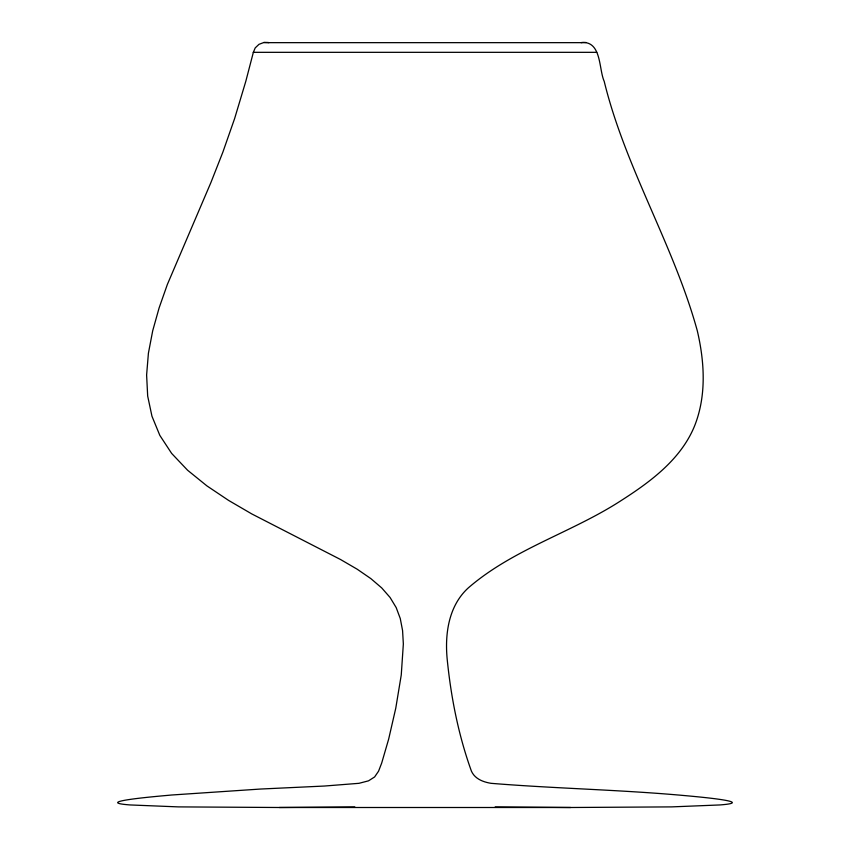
<?xml version="1.0" encoding="UTF-8"?>
<svg xmlns="http://www.w3.org/2000/svg" width="850" height="850" viewBox="0 0 850 850"><rect width="100%" height="100%" fill="white"/><g stroke="black" fill="none" stroke-linecap="round" stroke-linejoin="round"><path stroke-width="1.27" d="M268.441 42.5L263.872 42.5L258.984 44.328L255.202 47.919L253.353 52.328L245.799 81.334L234.621 118.564L222.881 152.107L210.917 182.527L167.333 284.527L159.131 307.849L152.702 330.777L148.41 353.217L146.614 375.009L147.677 396.058L151.959 416.224L159.832 435.391L171.657 453.422L187.584 470.231L206.89 485.871L228.607 500.416L251.812 513.942L340.553 559.523L357.191 569.213L370.823 578.584L381.703 587.903L390.076 597.476L396.185 607.58L400.265 618.503L402.571 630.541L403.346 643.971L401.253 675.017L395.76 708.241L388.663 739.107L381.692 763.056L378.558 771.194L374.606 776.964L368.507 780.842L358.987 783.317L324.402 786.037L260.44 789.044L171.062 795.048C170.223 795.281 86.721 801.699 130.231 804.95L178.436 806.894L279.363 807.5L570.637 807.5L671.564 806.894L719.769 804.95C763.279 801.699 679.777 795.281 678.938 795.048L678.629 795.048C616.176 789.639 553.477 788.407 491.013 783.317C483.172 782.021 474.927 778.94 471.442 771.194C458.416 735.122 450.946 697.053 447.164 658.931C444.773 633.76 448.651 605.795 468.297 587.903C513.081 549.079 572.103 532.472 621.393 500.416C650.707 481.631 681.009 459.244 694.577 425.946C706.626 395.664 704.586 361.951 697.298 330.777C673.721 245.012 625.366 168.077 604.201 81.334C598.644 69.031 601.779 40.981 581.559 42.5M581.134 42.659L586.128 42.5M279.363 807.5L354.832 806.916M268.696 42.659L581.304 42.659M253.236 52.328L596.764 52.328M495.168 806.916L570.637 807.5M263.872 42.5L268.866 42.659"/></g></svg>
